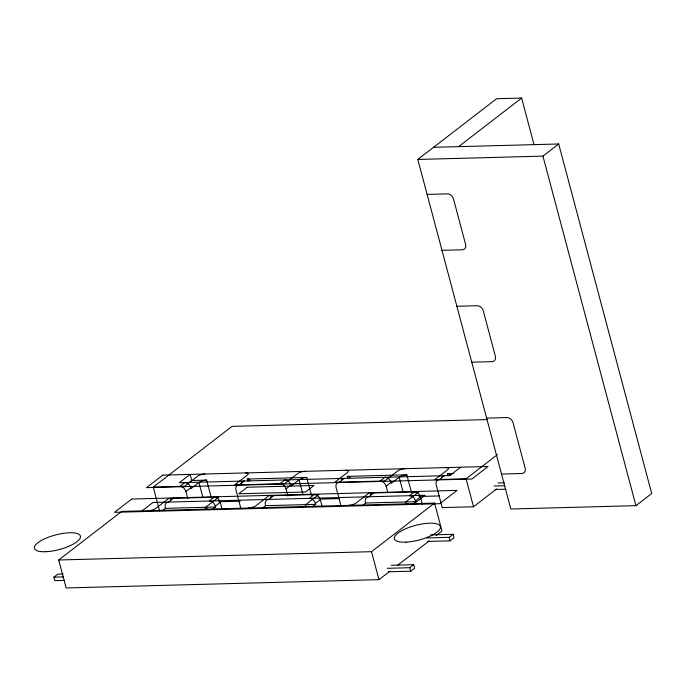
<?xml version="1.0" encoding="UTF-8"?>
<svg xmlns="http://www.w3.org/2000/svg" width="686" height="686" viewBox="0 0 686 686"><rect width="100%" height="100%" fill="white"/><g stroke="black" fill="none" stroke-linecap="round" stroke-linejoin="round"><path stroke-width="1.03" d="M433.561 147.301L558.696 143.983L651.7 493.526L635.939 505.676L510.813 508.995L417.808 159.452L496.604 98.707L521.626 98.047L534.008 144.583M458.591 146.641L521.626 98.047M417.808 159.452L542.935 156.125L558.696 143.983M389.888 571.232L378.964 579.653L66.139 587.953L58.696 559.99L121.739 511.396L434.555 503.095L441.998 531.058L436.116 535.595M159.589 510.924L153.252 487.103L232.048 426.358L487.017 419.592M64.45 580.399L54.829 580.656L53.902 577.158L57.838 574.122L63.181 573.985M142.071 510.856L152.901 502.504L425.054 495.283L414.224 503.635M187.587 483.724L191.754 480.509L206.615 480.114L211.374 497.993M185.932 491.519L190.854 487.72A5.72 4.33 52.4 0 0 184.766 482.601L179.843 486.4A5.72 4.33 52.4 0 1 185.932 491.519L187.853 498.748M162.325 510.761L165.48 508.335L215.533 507.005L215.301 506.131A5.72 4.33 52.4 0 0 209.213 501.012L214.135 497.213A5.72 4.33 52.4 0 1 220.223 502.332L222.135 509.535M206.615 480.114A5.72 1.801 -14.9 0 0 198.966 482.515L191.085 488.595L190.854 487.72M215.301 506.131L220.223 502.332M212.377 509.432L215.533 507.005M286.036 488.861L290.958 485.062A5.72 4.33 52.4 0 0 284.87 479.943L279.948 483.741A5.72 4.33 52.4 0 1 286.036 488.861L287.949 496.055M262.429 508.103L265.585 505.676L315.637 504.347L315.397 503.473A5.72 4.33 52.4 0 0 309.317 498.353L314.239 494.563A5.72 4.33 52.4 0 1 320.328 499.682L322.24 506.877M311.47 495.335L306.719 477.456A5.72 1.801 -14.9 0 0 299.07 479.866L291.19 485.937L290.958 485.062M315.397 503.473L320.328 499.682M312.482 506.783L315.637 504.347M386.132 486.203L391.063 482.404A5.72 4.33 52.4 0 0 384.975 477.285L380.053 481.083A5.72 4.33 52.4 0 1 386.132 486.203L387.787 492.402M362.534 505.453L365.681 503.018L415.733 501.689L415.502 500.814A5.72 4.33 52.4 0 0 409.413 495.695L414.344 491.905A5.72 4.33 52.4 0 1 420.432 497.024L422.344 504.219M411.574 492.677L406.824 474.806A5.72 1.801 -14.9 0 0 399.175 477.207L391.294 483.278L391.063 482.404M415.502 500.814L420.432 497.024M412.586 504.124L415.733 501.689M460.718 467.209L449.887 475.561L179.295 482.747L190.125 474.395L191.754 480.509M58.696 559.99L371.52 551.69L434.555 503.095M445.857 467.603A5.72 1.801 -14.9 0 1 447.598 469.756L434.795 479.634L466.077 478.802L497.419 454.638M397.451 565.401L429.393 540.782M441.278 477.748A5.72 4.33 52.4 0 1 444.408 475.707L439.486 479.505A5.72 4.33 52.4 0 0 436.185 484.873L442.23 507.597L473.512 506.765L496.69 488.895M387.324 568.308L409.765 567.716L413.701 564.681L414.636 568.171L410.691 571.215L388.25 571.807M426.718 537.944L449.159 537.344L453.103 534.308L454.029 537.807L450.093 540.842L427.652 541.434M427.104 194.404L447.443 193.864A5.72 4.33 52.4 0 1 453.523 198.983L465.614 244.422A5.72 4.33 52.4 0 1 462.321 249.79L441.99 250.33M456.867 306.256L477.199 305.716A5.72 4.33 52.4 0 1 483.287 310.835L495.378 356.283A5.72 4.33 52.4 0 1 492.085 361.651L471.754 362.191M486.631 418.117L506.963 417.577A5.72 4.33 52.4 0 1 513.051 422.696L525.142 468.135A5.72 4.33 52.4 0 1 521.849 473.503L501.509 474.043M247.809 481.023L247.277 479.034L306.719 477.456M347.913 478.365L347.382 476.384L406.824 474.806M448.018 475.707L447.486 473.726L453.858 473.554M153.252 487.103L184.534 486.271L197.336 476.401A5.72 1.801 -14.9 0 1 204.985 474M498.036 482.961L504.442 482.798M494.092 486.005L504.785 485.722M495.026 489.495L505.711 489.212M218.851 501.792L240.254 501.226M320.019 499.108L339.287 498.593M419.052 496.475L439.383 495.944M430.662 534.9L453.103 534.308M391.26 565.273L413.701 564.681M53.902 577.158L63.515 576.909M542.935 156.125L635.939 505.676M466.077 478.802L473.512 506.765M449.159 537.344L450.093 540.842M399.175 477.207L403.136 492.102M409.765 567.716L410.691 571.215M365.681 503.018L365.449 502.143A5.72 4.33 52.4 0 1 368.751 496.775L373.673 492.985A5.72 4.33 52.4 0 0 370.551 495.018M371.52 551.69L378.964 579.653M340.736 505.007L336.089 487.532A5.72 4.33 52.4 0 1 339.381 482.164L344.303 478.365A5.72 4.33 52.4 0 0 341.396 479.994M299.07 479.866L303.032 494.76M265.585 505.676L265.353 504.802A5.72 4.33 52.4 0 1 268.646 499.434L273.568 495.635A5.72 4.33 52.4 0 0 270.447 497.676M240.932 508.78L235.984 490.19A5.72 4.33 52.4 0 1 239.277 484.822L244.207 481.023A5.72 4.33 52.4 0 0 240.906 483.501M198.966 482.515L202.927 497.419M165.48 508.335L165.249 507.46A5.72 4.33 52.4 0 1 168.542 502.092L173.472 498.293A5.72 4.33 52.4 0 0 170.342 500.334M148.322 510.693A5.72 1.801 -14.9 0 0 155.971 508.292L168.773 498.422L218.825 497.093L206.023 506.963A5.72 1.801 -14.9 0 0 207.764 509.115M248.426 508.034A5.72 1.801 -14.9 0 0 256.075 505.633L268.878 495.764L318.93 494.435L306.127 504.304A5.72 1.801 -14.9 0 0 307.868 506.457M348.531 505.376A5.72 1.801 -14.9 0 0 356.18 502.975L368.982 493.105L419.035 491.776L406.232 501.646A5.72 1.801 -14.9 0 0 407.964 503.798M405.194 468.684A5.72 1.801 -14.9 0 0 397.546 471.085L384.743 480.955L334.691 482.284L347.493 472.414A5.72 1.801 -14.9 0 0 345.753 470.262M305.09 471.342A5.72 1.801 -14.9 0 0 297.441 473.743L284.639 483.613L234.586 484.942L247.389 475.072A5.72 1.801 -14.9 0 0 245.657 472.92M247.277 479.034A5.72 1.801 -14.9 0 1 249.018 481.195M347.382 476.384A5.72 1.801 -14.9 0 1 349.123 478.536M447.486 473.726A5.72 1.801 -14.9 0 1 449.467 475.672M131.729 499.039L114.493 512.322L439.829 503.687L457.065 490.404L131.729 499.039M162.754 475.124L146.504 487.652L471.839 479.017L488.089 466.489L162.754 475.124M247.226 487.24L238.737 493.783L305.51 492.008L313.999 485.465L247.226 487.24M406.172 542.137A23.821 7.52 -14.9 0 0 440.489 527.062A23.821 7.52 -14.9 0 0 405.495 528.863A23.821 7.52 -14.9 0 0 406.172 542.137M46.194 551.69A23.821 7.52 -14.9 0 0 80.502 536.615A23.821 7.52 -14.9 0 0 45.508 538.424A23.821 7.52 -14.9 0 0 46.194 551.69"/></g></svg>
